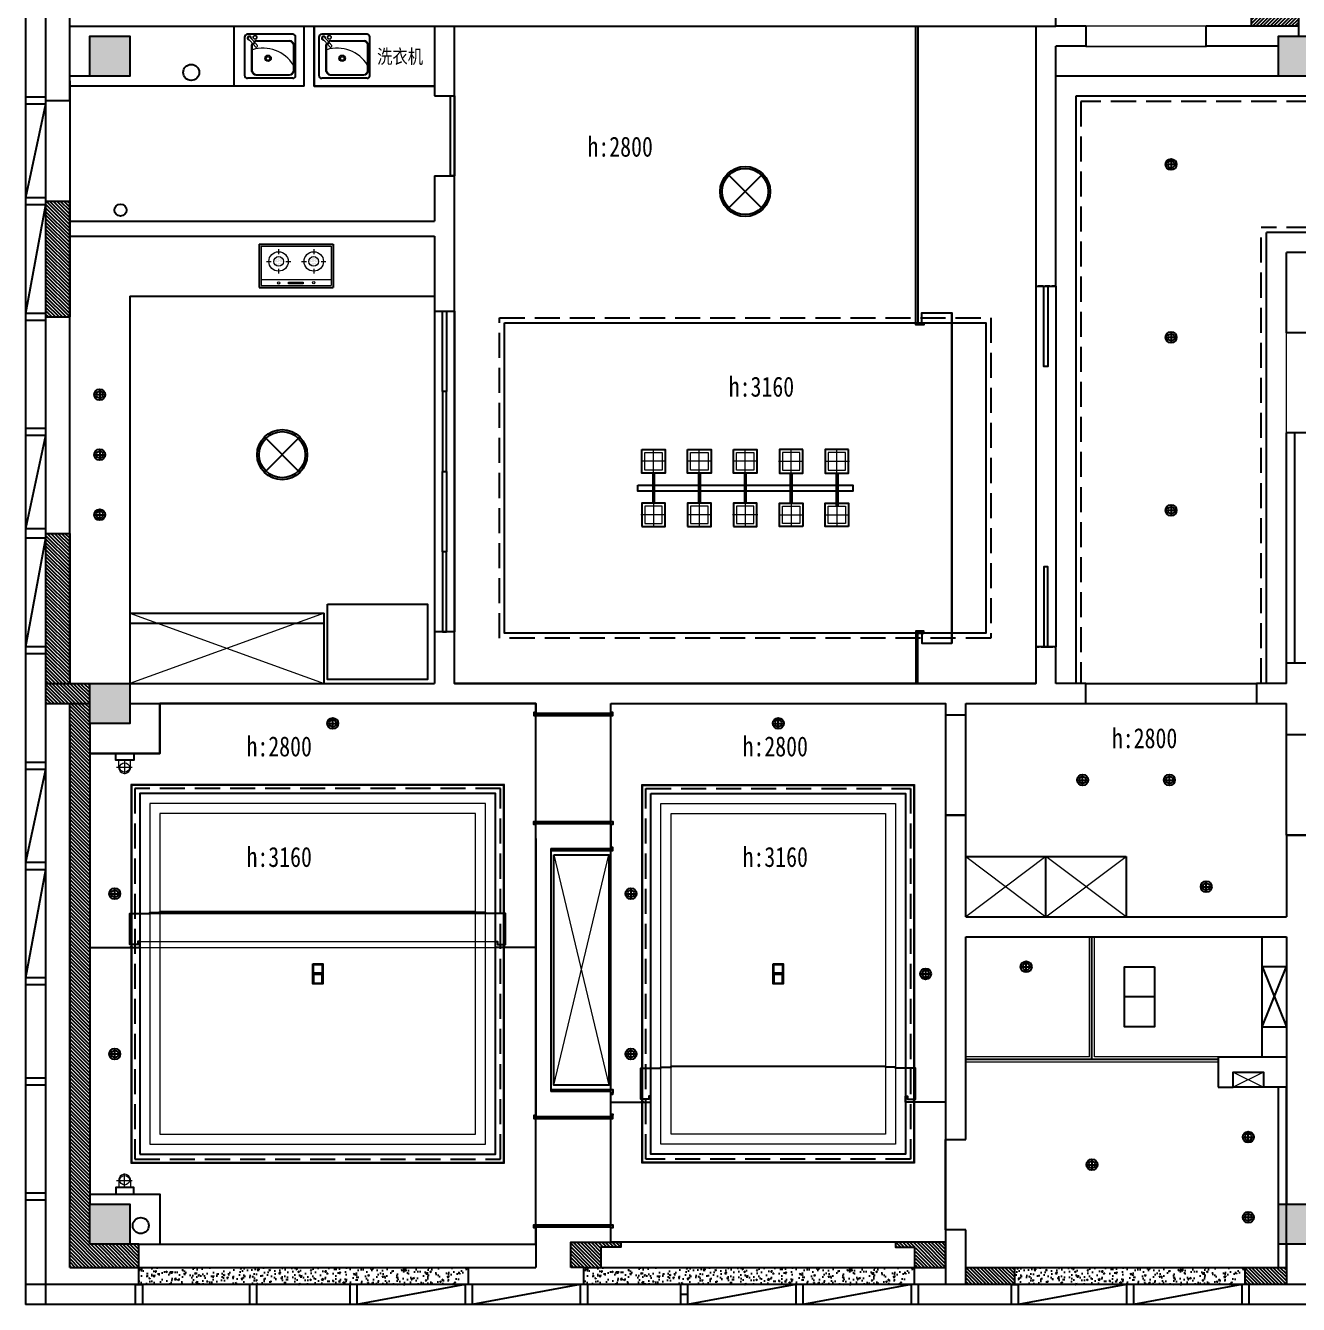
# Model space of a CAD drawing. Header units: millimetres. Extents: x 561810 to 956823, y -438984 to -391712.
# Drawn here: x 665250 to 677950, y -415003 to -402237 of the extents above; entities that cross this region are included whole.
import ezdxf

# ---------------------------------------------------------------- set-up
doc = ezdxf.new("R2010")
doc.units = ezdxf.units.MM
doc.header["$LTSCALE"] = 10
doc.header["$MEASUREMENT"] = 0
doc.linetypes.add('DASH', pattern=[0.35, 0.25, -0.1])
doc.layers.get('0').update_dxf_attribs({"linetype": 'CONTINUOUS'})
for name, color, linetype in [('4-P灯具', 142, 'CONTINUOUS'), ('PUB_HATCH', 144, 'CONTINUOUS'), ('WALL', 7, 'CONTINUOUS'), ('WINDOW', 4, 'CONTINUOUS'), ('填充', 8, 'CONTINUOUS'), ('墙', 7, 'CONTINUOUS')]:
    doc.layers.add(name, color=color, linetype=linetype)
doc.layers.add('家居内线', color=251, linetype='CONTINUOUS', lineweight=13)
doc.layers.add('细线', color=250, linetype='CONTINUOUS', lineweight=5)
doc.styles.add('12', font='', dxfattribs={"width": 0.8})
doc.styles.get('12').set_extended_font_data('SimSun')

msp = doc.modelspace()

# ---------------------------------------------------------------- hatches: boundary and pattern name
h = msp.add_hatch()
h.set_pattern_fill('ANSI31', color=250, scale=200, style=0)
h.set_pattern_definition([(45, (677949.896, -402242.755), (-17.67767, 17.67767), [])])
h.paths.add_polyline_path([(677479.9, -402242.8), (677949.9, -402242.8), (677949.9, -401202.8), (677479.9, -401202.8)])
h = msp.add_hatch()
h.set_pattern_fill('ANSI31', color=250, scale=200, angle=-90, style=0)
h.set_pattern_definition([(315, (665689.896, -405144.755), (17.67767, 17.67767), [])])
h.paths.add_polyline_path([(665689.9, -403989.8), (665449.9, -403989.8), (665449.9, -404024.8), (665449.9, -405144.8), (665689.9, -405144.8)])
h = msp.add_hatch()
h.set_pattern_fill('ANSI31', color=250, scale=200, angle=-90, style=0)
h.set_pattern_definition([(315, (665689.896, -408802.755), (17.67767, 17.67767), [])])
h.paths.add_polyline_path([(665689.9, -407306.3), (665449.9, -407306.3), (665449.9, -407352.8), (665449.9, -408802.8), (665689.9, -408802.8)])
h = msp.add_hatch()
h.set_pattern_fill('ANSI31', color=250, scale=200, angle=-90, style=0)
h.set_pattern_definition([(315, (665889.896, -409002.755), (17.6777, 17.6777), [])])
h.paths.add_polyline_path([(665889.9, -409002.8), (665889.9, -408802.8), (665449.9, -408802.8), (665449.9, -409002.8)])
h = msp.add_hatch()
h.set_pattern_fill('ANSI31', color=250, scale=200, angle=-90, style=0)
h.set_pattern_definition([(315, (666379.896, -414632.755), (17.67767, 17.67767), [])])
h.paths.add_polyline_path([(665889.9, -409202.8), (665889.9, -409002.8), (665689.9, -409002.8), (665689.9, -414632.8), (666379.9, -414632.8), (666379.9, -414402.8), (665889.9, -414402.8), (665889.9, -414002.8)])
h = msp.add_hatch()
h.set_pattern_fill('ANSI31', color=250, scale=200, angle=-90, style=0)
h.set_pattern_definition([(315, (674429.896, -414632.755), (17.67767, 17.67767), [])])
h.paths.add_polyline_path([(670989.9, -414432.8), (671189.9, -414432.8), (671189.9, -414382.8), (670689.9, -414382.8), (670689.9, -414632.8), (670989.9, -414632.8)])
h.paths.add_polyline_path([(674429.9, -414382.8), (673929.9, -414382.8), (673929.9, -414432.8), (674129.9, -414432.8), (674129.9, -414632.8), (674429.9, -414632.8)])
h = msp.add_hatch()
h.set_pattern_fill('AR-CONC', color=250, scale=20, style=0)
h.set_pattern_definition([(50, (669669.9, -414802.76), (143.452, -12.5504), [15, -165]), (355, (669669.9, -414802.76), (-27.75, 150.4384), [12, -132]), (100.4514, (669681.85, -414803.8), (115.702, 137.888), [12.748, -140.2284]), (46.184, (669669.9, -414762.76), (213.448, -33.104), [22.5, -247.5]), (96.6356, (669687.68, -414765.51), (186.933, 194.824), [19.122, -210.343]), (351.184, (669669.9, -414762.76), (186.932, 194.824), [18, -198]), (21, (669689.9, -414772.76), (119.3814, -80.5238), [15, -165]), (326, (669689.9, -414772.76), (48.663, 145.03), [12, -132]), (71.4514, (669699.84, -414779.47), (168.0445, 64.506), [12.748, -140.2284]), (37.5, (669669.896, -414802.755), (2.432, 66.5788), [0, -130.4, 0, -134, 0, -132.5]), (7.5, (669669.896, -414802.755), (52.6139, 78.8823), [0, -76.4, 0, -127.4, 0, -50.5]), (327.5, (669625.296, -414802.755), (106.7645, -4.511), [0, -50, 0, -156, 0, -207]), (317.5, (669605.3, -414802.755), (116.6372, 20.021), [0, -65, 0, -103.6, 0, -147])])
h.paths.add_polyline_path([(666379.9, -414632.8), (666379.9, -414802.8), (666414.9, -414802.8), (669669.9, -414802.8), (669669.9, -414632.8)])
h = msp.add_hatch()
h.set_pattern_fill('AR-CONC', color=250, scale=20, style=0)
h.set_pattern_definition([(50, (674119.9, -414802.76), (143.452, -12.5504), [15, -165]), (355, (674119.9, -414802.76), (-27.75, 150.4384), [12, -132]), (100.4514, (674131.85, -414803.8), (115.702, 137.888), [12.748, -140.2284]), (46.184, (674119.9, -414762.76), (213.448, -33.104), [22.5, -247.5]), (96.6356, (674137.68, -414765.51), (186.933, 194.824), [19.122, -210.343]), (351.184, (674119.9, -414762.76), (186.932, 194.824), [18, -198]), (21, (674139.9, -414772.76), (119.3814, -80.5238), [15, -165]), (326, (674139.9, -414772.76), (48.663, 145.03), [12, -132]), (71.4514, (674149.84, -414779.47), (168.0445, 64.506), [12.748, -140.2284]), (37.5, (674119.896, -414802.755), (2.432, 66.5788), [0, -130.4, 0, -134, 0, -132.5]), (7.5, (674119.896, -414802.755), (52.6139, 78.8823), [0, -76.4, 0, -127.4, 0, -50.5]), (327.5, (674075.296, -414802.755), (106.7645, -4.511), [0, -50, 0, -156, 0, -207]), (317.5, (674055.3, -414802.755), (116.6372, 20.021), [0, -65, 0, -103.6, 0, -147])])
h.paths.add_polyline_path([(674119.9, -414802.8), (674119.9, -414632.8), (670819.9, -414632.8), (670819.9, -414802.8), (670854.9, -414802.8)])
h = msp.add_hatch()
h.set_pattern_fill('ANSI31', color=250, scale=200, angle=-90, style=0)
h.set_pattern_definition([(315, (675119.896, -414802.755), (17.6777, 17.6777), [])])
h.paths.add_polyline_path([(674629.9, -414632.8), (674629.9, -414802.8), (675119.9, -414802.8), (675119.9, -414632.8)])
h = msp.add_hatch()
h.set_pattern_fill('AR-CONC', color=250, scale=20, style=0)
h.set_pattern_definition([(50, (677419.9, -414802.76), (143.452, -12.5504), [15, -165]), (355, (677419.9, -414802.76), (-27.75, 150.438), [12, -132]), (100.4514, (677431.85, -414803.8), (115.702, 137.888), [12.748, -140.228]), (46.184, (677419.9, -414762.76), (213.448, -33.104), [22.5, -247.5]), (96.636, (677437.68, -414765.51), (186.933, 194.824), [19.122, -210.343]), (351.184, (677419.9, -414762.76), (186.932, 194.824), [18, -198]), (21, (677439.9, -414772.76), (119.3814, -80.524), [15, -165]), (326, (677439.9, -414772.76), (48.663, 145.03), [12, -132]), (71.4514, (677449.84, -414779.47), (168.0445, 64.506), [12.748, -140.228]), (37.5, (677419.896, -414802.755), (2.432, 66.5788), [0, -130.4, 0, -134, 0, -132.5]), (7.5, (677419.896, -414802.755), (52.614, 78.8823), [0, -76.4, 0, -127.4, 0, -50.5]), (327.5, (677375.296, -414802.755), (106.7645, -4.511), [0, -50, 0, -156, 0, -207]), (317.5, (677355.3, -414802.755), (116.6372, 20.021), [0, -65, 0, -103.6, 0, -147])])
h.paths.add_polyline_path([(675119.9, -414632.8), (675119.9, -414802.8), (675154.9, -414802.8), (677419.9, -414802.8), (677419.9, -414632.8)])
h = msp.add_hatch()
h.set_pattern_fill('ANSI31', color=250, scale=200, angle=-90, style=0)
h.set_pattern_definition([(315, (677829.896, -414802.755), (17.6777, 17.6777), [])])
h.paths.add_polyline_path([(677419.9, -414632.8), (677419.9, -414802.8), (677454.9, -414802.8), (677829.9, -414802.8), (677829.9, -414632.8)])
at = {"layer": 'PUB_HATCH'}
h = msp.add_hatch(color=256, dxfattribs=at)
h.paths.add_polyline_path([(677749.9, -392842.8), (677749.9, -392442.8), (678149.9, -392442.8), (678149.9, -392842.8)])
h.paths.add_polyline_path([(689739.9, -392842.8), (689739.9, -392442.8), (690139.9, -392442.8), (690139.9, -392842.8)])
h.paths.add_polyline_path([(689739.9, -402742.8), (689739.9, -402342.8), (690139.9, -402342.8), (690139.9, -402742.8)])
h.paths.add_polyline_path([(677749.9, -402742.8), (677749.9, -402342.8), (678149.9, -402342.8), (678149.9, -402742.8)])
h = msp.add_hatch(color=256, dxfattribs=at)
h.paths.add_polyline_path([(677749.9, -414402.8), (677749.9, -414002.8), (678149.9, -414002.8), (678149.9, -414402.8)])
h.paths.add_polyline_path([(665889.9, -414402.8), (665889.9, -414002.8), (666289.9, -414002.8), (666289.9, -414402.8)])
h.paths.add_polyline_path([(665889.9, -409202.8), (665889.9, -408802.8), (666289.9, -408802.8), (666289.9, -409202.8)])
h.paths.add_polyline_path([(665889.9, -402742.8), (665889.9, -402342.8), (666289.9, -402342.8), (666289.9, -402742.8)])
h.paths.add_polyline_path([(701599.9, -402742.8), (701599.9, -402342.8), (701999.9, -402342.8), (701999.9, -402742.8)])
h.paths.add_polyline_path([(701599.9, -409202.8), (701599.9, -408802.8), (701999.9, -408802.8), (701999.9, -409202.8)])
h.paths.add_polyline_path([(701599.9, -414402.8), (701599.9, -414002.8), (701999.9, -414002.8), (701999.9, -414402.8)])
h.paths.add_polyline_path([(689739.9, -414402.8), (689739.9, -414002.8), (690139.9, -414002.8), (690139.9, -414402.8)])

# ---------------------------------------------------------------- linework, layer by layer
at = {"color": 1}
for p, q in [((665449.9, -402949.8), (665249.9, -402949.8)), ((665449.9, -403019.8), (665249.9, -403019.8)), ((665449.9, -403019.8), (665249.9, -403954.8)), ((665449.9, -402949.8), (665449.9, -403019.8)), ((665449.9, -403954.8), (665249.9, -403954.8)), ((665449.9, -404024.8), (665249.9, -404024.8)), ((665449.9, -404024.8), (665249.9, -405109.8)), ((665449.9, -403954.8), (665449.9, -404024.8)), ((665449.9, -405109.8), (665249.9, -405109.8)), ((665449.9, -405179.8), (665249.9, -405179.8)), ((665449.9, -405109.8), (665449.9, -405179.8)), ((665449.9, -406259.8), (665249.9, -406259.8)), ((665449.9, -406329.8), (665249.9, -406329.8)), ((665449.9, -406329.8), (665249.9, -407259.8)), ((665449.9, -407259.8), (665249.9, -407259.8)), ((665449.9, -407352.8), (665249.9, -407352.8)), ((665449.9, -407352.8), (665249.9, -408437.8)), ((665449.9, -407259.8), (665449.9, -407352.8)), ((665449.9, -408437.8), (665249.9, -408437.8)), ((665449.9, -408507.8), (665249.9, -408507.8)), ((666589.9, -409202.8), (666589.9, -409002.8)), ((665449.9, -409592.8), (665249.9, -409592.8)), ((665449.9, -409662.8), (665249.9, -409662.8)), ((665449.9, -409662.8), (665249.9, -410592.8)), ((665449.9, -410592.8), (665249.9, -410592.8)), ((665449.9, -410662.8), (665249.9, -410662.8)), ((665449.9, -410662.8), (665249.9, -411742.8)), ((665449.9, -411742.8), (665249.9, -411742.8)), ((665449.9, -411812.8), (665249.9, -411812.8)), ((665449.9, -412742.8), (665249.9, -412742.8)), ((665449.9, -412812.8), (665249.9, -412812.8)), ((665449.9, -413892.8), (665249.9, -413892.8)), ((665449.9, -413962.8), (665249.9, -413962.8)), ((665449.9, -414802.8), (665249.9, -414802.8)), ((665449.9, -414802.8), (665449.9, -415002.8)), ((666344.9, -414802.8), (666344.9, -415002.8)), ((666344.9, -414802.8), (666414.9, -414802.8)), ((666414.9, -414802.8), (666414.9, -415002.8)), ((667484.9, -414802.8), (667484.9, -415002.8)), ((667554.9, -414802.8), (667554.9, -415002.8)), ((668484.9, -414802.8), (668484.9, -415002.8)), ((668554.9, -414802.8), (668554.9, -415002.8)), ((669634.9, -414802.8), (668554.9, -415002.8)), ((669634.9, -414802.8), (669634.9, -415002.8)), ((669704.9, -414802.8), (669704.9, -415002.8)), ((670784.9, -414802.8), (669704.9, -415002.8)), ((670784.9, -414802.8), (670784.9, -415002.8)), ((670854.9, -414802.8), (670854.9, -415002.8)), ((671784.9, -414802.8), (671784.9, -415002.8)), ((671854.9, -414902.8), (671784.9, -414902.8)), ((671854.9, -414802.8), (671854.9, -415002.8)), ((672934.9, -414802.8), (671854.9, -415002.8)), ((672934.9, -414802.8), (672934.9, -415002.8)), ((673004.9, -414802.8), (673004.9, -415002.8)), ((674084.9, -414802.8), (673004.9, -415002.8)), ((674084.9, -414802.8), (674084.9, -415002.8)), ((674154.9, -414802.8), (674154.9, -415002.8)), ((675084.9, -414802.8), (675084.9, -415002.8)), ((675154.9, -414802.8), (675154.9, -415002.8)), ((676234.9, -414802.8), (675154.9, -415002.8)), ((676234.9, -414802.8), (676234.9, -415002.8)), ((676304.9, -414802.8), (676304.9, -415002.8)), ((677384.9, -414802.8), (676304.9, -415002.8)), ((677384.9, -414802.8), (677384.9, -415002.8)), ((677454.9, -414802.8), (677384.9, -414802.8)), ((677454.9, -414802.8), (677454.9, -415002.8))]:
    msp.add_line(p, q, dxfattribs=at)
at = {"color": 250}
for p, q in [((672253.1, -404069.5), (672606.7, -403715.9)), ((672253.1, -403715.9), (672606.7, -404069.5)), ((667633.1, -406697), (667986.7, -406343.5)), ((667633.1, -406343.5), (667986.7, -406697))]:
    msp.add_line(p, q, dxfattribs=at)
for p, q in [((665449.9, -405144.8), (665689.9, -405144.8)), ((665449.9, -407306.3), (665689.9, -407306.3)), ((677589.9, -412532.8), (677589.9, -411332.8)), ((677149.9, -412532.8), (677149.9, -412832.8)), ((677749.9, -414632.8), (677749.9, -412832.8))]:
    msp.add_line(p, q)
at = {"color": 1}
msp.add_lwpolyline([(675329.9, -408802.8), (669529.9, -408802.8), (669529.9, -402242.8), (675329.9, -402242.8)], close=True, dxfattribs=at)
for points in [[(677149.9, -412532.8), (677829.9, -412532.8), (677829.9, -412832.8), (677599.9, -412832.8)], [(677149.9, -412832.8), (677299.9, -412832.8), (677299.9, -412682.8), (677599.9, -412682.8), (677599.9, -412832.8)]]:
    msp.add_lwpolyline(points)
for points in [[(669704.9, -414802.8), (669634.9, -414802.8)], [(670854.9, -414802.8), (670784.9, -414802.8)], [(674154.9, -414802.8), (674084.9, -414802.8)], [(675084.9, -414802.8), (675154.9, -414802.8)]]:
    msp.add_lwpolyline(points, dxfattribs=at)
at = {"color": 250}
for centre in [(672429.9, -403892.7), (667809.9, -406520.3)]:
    msp.add_circle(centre, 230, dxfattribs=at)
at = {"layer": '4-P灯具', "color": 250, "ltscale": 20}
for p, q in [((676734.9, -403622.8), (676624.9, -403622.8)), ((676679.9, -403567.8), (676679.9, -403677.8)), ((676679.9, -405294.4), (676679.9, -405404.4)), ((676734.9, -405349.4), (676624.9, -405349.4)), ((665934.9, -405920.3), (666044.9, -405920.3)), ((665989.9, -405865.3), (665989.9, -405975.3)), ((665989.9, -406465.3), (665989.9, -406575.3)), ((665934.9, -406520.3), (666044.9, -406520.3)), ((665989.9, -407175.3), (665989.9, -407065.3)), ((676734.9, -407076.1), (676624.9, -407076.1)), ((676679.9, -407021.1), (676679.9, -407131.1)), ((665934.9, -407120.3), (666044.9, -407120.3)), ((668314.9, -409257.8), (668314.9, -409147.8)), ((672759.9, -409257.8), (672759.9, -409147.8)), ((668259.9, -409202.8), (668369.9, -409202.8)), ((672704.9, -409202.8), (672814.9, -409202.8)), ((675741.6, -409767.8), (675851.6, -409767.8)), ((675796.6, -409822.8), (675796.6, -409712.8)), ((676608.2, -409767.8), (676718.2, -409767.8)), ((676663.2, -409822.8), (676663.2, -409712.8)), ((677029.9, -410887.8), (677029.9, -410777.8)), ((666084.9, -410902.8), (666194.9, -410902.8)), ((666139.9, -410957.8), (666139.9, -410847.8)), ((671234.9, -410902.8), (671344.9, -410902.8)), ((671289.9, -410847.8), (671289.9, -410957.8)), ((676974.9, -410832.8), (677084.9, -410832.8)), ((675233.5, -411687.5), (675233.5, -411577.5)), ((674174.9, -411702.8), (674284.9, -411702.8)), ((674229.9, -411647.8), (674229.9, -411757.8)), ((675178.5, -411632.5), (675288.5, -411632.5)), ((666139.9, -412557.8), (666139.9, -412447.8)), ((671289.9, -412557.8), (671289.9, -412447.8)), ((666084.9, -412502.8), (666194.9, -412502.8)), ((671234.9, -412502.8), (671344.9, -412502.8)), ((677394.9, -413332.6), (677504.9, -413332.6)), ((677449.9, -413387.6), (677449.9, -413277.6)), ((675834.9, -413607.8), (675944.9, -413607.8)), ((675889.9, -413552.8), (675889.9, -413662.8)), ((677394.9, -414132.9), (677504.9, -414132.9)), ((677449.9, -414077.9), (677449.9, -414187.9))]:
    msp.add_line(p, q, dxfattribs=at)
at = {"layer": '4-P灯具', "color": 142}
for points in [[(666330.6, -409502.8), (666330.6, -409570.7), (666149.2, -409570.7), (666149.2, -409502.8)], [(666330.6, -413902.8), (666330.6, -413834.8), (666149.2, -413834.8), (666149.2, -413902.8)]]:
    msp.add_lwpolyline(points, close=True, dxfattribs=at)
for points in [[(668114.9, -411602.8), (668214.9, -411602.8), (668214.9, -411802.8), (668114.9, -411802.8), (668114.9, -411602.8)], [(672709.9, -411602.8), (672809.9, -411602.8), (672809.9, -411802.8), (672709.9, -411802.8), (672709.9, -411602.8)]]:
    msp.add_lwpolyline(points, dxfattribs=at)
for centre in [(676679.9, -403622.8), (676679.9, -405349.4), (665989.9, -405920.3), (665989.9, -406520.3), (665989.9, -407120.3), (676679.9, -407076.1), (668314.9, -409202.8), (672759.9, -409202.8), (675796.6, -409767.8), (676663.2, -409767.8), (677029.9, -410832.8), (666139.9, -410902.8), (671289.9, -410902.8), (675233.5, -411632.5), (674229.9, -411702.8), (666139.9, -412502.8), (671289.9, -412502.8), (677449.9, -413332.6), (675889.9, -413607.8), (677449.9, -414132.9)]:
    msp.add_circle(centre, 55, dxfattribs=at)
at = {"layer": '4-P灯具', "color": 250, "ltscale": 20}
for centre in [(676679.9, -403622.8), (676679.9, -405349.4), (665989.9, -405920.3), (665989.9, -406520.3), (665989.9, -407120.3), (676679.9, -407076.1), (668314.9, -409202.8), (672759.9, -409202.8), (675796.6, -409767.8), (676663.2, -409767.8), (677029.9, -410832.8), (666139.9, -410902.8), (671289.9, -410902.8), (674229.9, -411702.8), (675233.5, -411632.5), (666139.9, -412502.8), (671289.9, -412502.8), (677449.9, -413332.6), (675889.9, -413607.8), (677449.9, -414132.9)]:
    msp.add_circle(centre, 35, dxfattribs=at)
at = {"layer": 'WALL'}
for p, q in [((665689.9, -402242.8), (665689.9, -393042.8)), ((677949.9, -396992.8), (677949.9, -402342.8)), ((675529.9, -402242.8), (675529.9, -397482.8)), ((665689.9, -402242.8), (675529.9, -402242.8)), ((669329.9, -402242.8), (669329.9, -402937.8)), ((669529.9, -402937.8), (669529.9, -402242.8)), ((675329.9, -402242.8), (675329.9, -404838.3)), ((675829.9, -402242.8), (675529.9, -402242.8)), ((675829.9, -402242.8), (675829.9, -402442.8)), ((677029.9, -402442.8), (677029.9, -402242.8)), ((677949.9, -402242.8), (677029.9, -402242.8)), ((675829.9, -402442.8), (675529.9, -402442.8)), ((675529.9, -404838.3), (675529.9, -402442.8)), ((677749.9, -402442.8), (677029.9, -402442.8)), ((677749.9, -402742.8), (677749.9, -402542.8)), ((678940.4, -402742.8), (677749.9, -402742.8)), ((669329.9, -402937.8), (669529.9, -402937.8)), ((669329.9, -403737.8), (669329.9, -404187.8)), ((669329.9, -403737.8), (669529.9, -403737.8)), ((669529.9, -405088.3), (669529.9, -403737.8)), ((665689.9, -405144.8), (665689.9, -403989.8)), ((669329.9, -404337.8), (669329.9, -405088.3)), ((677829.9, -405302.8), (677829.9, -404502.8)), ((678605.3, -404502.8), (677829.9, -404502.8)), ((675329.9, -404838.3), (675529.9, -404838.3)), ((669329.9, -405088.3), (669529.9, -405088.3)), ((678029.9, -405302.8), (677829.9, -405302.8)), ((677829.9, -408802.8), (677829.9, -406302.8)), ((678029.9, -406302.8), (677829.9, -406302.8)), ((665689.9, -408737.8), (665689.9, -407306.3)), ((665689.9, -407306.3), (665689.9, -408802.8)), ((665689.9, -407306.3), (665689.9, -408802.8)), ((669529.9, -408288.3), (669329.9, -408288.3)), ((669329.9, -408288.3), (669329.9, -408802.8)), ((669529.9, -408802.8), (669529.9, -408288.3)), ((675529.9, -408438.3), (675329.9, -408438.3)), ((675329.9, -408438.3), (675329.9, -408802.8)), ((675529.9, -408802.8), (675529.9, -408438.3)), ((678029.9, -408602.8), (677829.9, -408602.8)), ((665449.9, -408802.8), (669329.9, -408802.8)), ((669529.9, -408802.8), (675329.9, -408802.8)), ((675830.2, -408802.8), (675529.9, -408802.8)), ((675830.2, -409002.8), (675830.2, -408802.8)), ((677829.9, -408802.8), (677530.2, -408802.8)), ((677530.2, -408802.8), (677530.2, -409002.8)), ((665449.9, -409002.8), (665889.9, -409002.8)), ((665689.9, -414632.8), (665689.9, -409002.8)), ((666289.9, -409002.8), (670339.9, -409002.8)), ((670339.9, -409002.8), (670339.9, -409102.8)), ((671089.9, -409102.8), (671089.9, -409002.8)), ((671089.9, -409002.8), (674429.9, -409002.8)), ((674429.9, -409002.8), (674429.9, -409117.8)), ((674629.9, -409002.8), (675830.2, -409002.8)), ((674629.9, -409117.8), (674629.9, -409002.8)), ((677530.2, -409002.8), (677829.9, -409002.8)), ((677829.9, -409317.8), (677829.9, -409002.8)), ((670339.9, -409102.8), (671089.9, -409102.8)), ((671089.9, -409102.8), (670339.9, -409102.8)), ((674429.9, -409117.8), (674629.9, -409117.8)), ((665689.9, -414002.8), (665689.9, -409202.8)), ((665689.9, -414002.8), (665689.9, -409202.8)), ((665689.9, -409202.8), (665689.9, -414002.8)), ((665889.9, -409202.8), (665889.9, -414002.8)), ((678029.9, -409317.8), (677829.9, -409317.8)), ((674629.9, -410117.8), (674429.9, -410117.8)), ((674429.9, -410117.8), (674629.9, -410117.8)), ((674429.9, -410117.8), (674429.9, -413357.8)), ((674629.9, -411132.8), (674629.9, -410117.8)), ((670339.9, -410352.8), (670339.9, -412977.8)), ((677829.9, -410317.8), (677829.9, -411132.8)), ((677829.9, -410317.8), (678029.9, -410317.8)), ((678029.9, -410317.8), (677829.9, -410317.8)), ((670489.9, -410452.8), (670489.9, -412877.8)), ((670489.9, -410452.8), (671089.9, -410452.8)), ((677829.9, -410532.8), (677829.9, -411132.8)), ((674629.9, -411132.8), (677829.9, -411132.8)), ((674629.9, -413357.8), (674629.9, -411332.8)), ((674629.9, -411332.8), (677829.9, -411332.8)), ((677829.9, -411332.8), (677829.9, -414002.8)), ((671089.9, -412977.8), (671089.9, -412977.8)), ((671089.9, -412977.8), (671089.9, -412977.8)), ((674429.9, -413357.8), (674629.9, -413357.8)), ((670689.9, -414227.8), (670339.9, -414227.8)), ((670339.9, -414227.8), (670339.9, -414632.8)), ((670339.9, -414227.8), (671089.9, -414227.8)), ((671089.9, -414382.8), (671089.9, -414227.8)), ((674629.9, -414257.8), (674429.9, -414257.8)), ((674429.9, -414257.8), (674429.9, -414802.8)), ((674629.9, -414802.8), (674629.9, -414257.8)), ((670689.9, -414632.8), (670689.9, -414382.8)), ((666379.9, -414402.8), (665889.9, -414402.8)), ((677829.9, -414402.8), (677829.9, -414802.8)), ((665689.9, -414632.8), (666379.9, -414632.8)), ((669669.9, -414632.8), (670339.9, -414632.8)), ((670819.9, -414632.8), (670689.9, -414632.8)), ((674119.9, -414632.8), (674429.9, -414632.8)), ((674629.9, -414632.8), (677829.9, -414632.8)), ((677419.9, -414802.8), (677419.9, -414632.8))]:
    msp.add_line(p, q, dxfattribs=at)
at = {"layer": 'WALL', "color": 0, "linetype": 'Continuous'}
for p, q in [((665689.9, -402984.8), (665689.9, -402242.8)), ((665689.9, -402984.8), (665689.9, -402742.8)), ((665889.9, -402742.8), (665689.9, -402742.8)), ((665689.9, -402787.8), (665689.9, -402984.8)), ((665449.9, -402984.8), (665689.9, -402984.8)), ((665449.9, -403989.8), (665689.9, -403989.8)), ((665689.9, -403989.8), (665689.9, -405144.8)), ((665689.9, -405144.8), (665689.9, -403989.8)), ((665689.9, -404187.8), (669329.9, -404187.8)), ((665689.9, -404337.8), (669329.9, -404337.8))]:
    msp.add_line(p, q, dxfattribs=at)
at = {"layer": 'WALL'}
for points in [[(665889.9, -402742.8), (665889.9, -402342.8), (666289.9, -402342.8), (666289.9, -402742.8), (665889.9, -402742.8)], [(677749.9, -402742.8), (677749.9, -402342.8), (678149.9, -402342.8), (678149.9, -402742.8), (677749.9, -402742.8)], [(665889.9, -409202.8), (665889.9, -408802.8), (666289.9, -408802.8), (666289.9, -409202.8), (665889.9, -409202.8)], [(670339.9, -410352.8), (670339.9, -410202.8), (671089.9, -410202.8), (671089.9, -410452.8)], [(670339.9, -412977.8), (670339.9, -413127.8), (671089.9, -413127.8), (671089.9, -412877.8), (670489.9, -412877.8)], [(665889.9, -414402.8), (665889.9, -414002.8), (666289.9, -414002.8), (666289.9, -414402.8), (665889.9, -414402.8)], [(677749.9, -414402.8), (677749.9, -414002.8), (678149.9, -414002.8), (678149.9, -414402.8), (677749.9, -414402.8)], [(669669.9, -414802.8), (669669.9, -414632.8)], [(674119.9, -414802.8), (674119.9, -414632.8)], [(675119.9, -414802.8), (675119.9, -414632.8)]]:
    msp.add_lwpolyline(points, dxfattribs=at)
at = {"layer": 'WINDOW'}
for p, q in [((665249.9, -392842.8), (665249.9, -415002.8)), ((665449.9, -392842.8), (665449.9, -414802.8)), ((665689.9, -402984.8), (665689.9, -403989.8)), ((665689.9, -407306.3), (665689.9, -405144.8)), ((677909.9, -406302.8), (677909.9, -408602.8)), ((675889.9, -412557.8), (675889.9, -411332.8)), ((677149.9, -412557.8), (674629.9, -412557.8)), ((702449.9, -414802.8), (665449.9, -414802.8)), ((702569.9, -415002.8), (665249.9, -415002.8))]:
    msp.add_line(p, q, dxfattribs=at)
at = {"layer": 'WINDOW', "linetype": 'DASH'}
for p, q in [((675529.9, -404838.3), (675329.9, -404838.3)), ((675329.9, -408438.3), (675529.9, -408438.3))]:
    msp.add_line(p, q, dxfattribs=at)
at = {"layer": 'WINDOW'}
for points in [[(669529.9, -402937.8), (669529.9, -403737.8), (669489.9, -403737.8), (669489.9, -402937.8), (669529.9, -402937.8)], [(675409.9, -404838.3), (675449.9, -404838.3), (675449.9, -405638.3), (675409.9, -405638.3), (675409.9, -404838.3)], [(669409.9, -405088.3), (669449.9, -405088.3), (669449.9, -405888.3), (669409.9, -405888.3), (669409.9, -405088.3)], [(669409.9, -406688.3), (669449.9, -406688.3), (669449.9, -405888.3), (669409.9, -405888.3), (669409.9, -406688.3)], [(669409.9, -406688.3), (669449.9, -406688.3), (669449.9, -407488.3), (669409.9, -407488.3), (669409.9, -406688.3)], [(669409.9, -408288.3), (669449.9, -408288.3), (669449.9, -407488.3), (669409.9, -407488.3), (669409.9, -408288.3)], [(675409.9, -408438.3), (675449.9, -408438.3), (675449.9, -407638.3), (675409.9, -407638.3), (675409.9, -408438.3)]]:
    msp.add_lwpolyline(points, dxfattribs=at)
for centre, radius in [((666902.8, -402703.8, -2150003), 80), ((666196.8, -404077.7), 60), ((666398.4, -414216, -2150003), 80)]:
    msp.add_circle(centre, radius, dxfattribs=at)
at = {"layer": '填充', "color": 142, "ltscale": 0.01}
for p, q in [((677479.9, -401202.8), (677479.9, -402242.8)), ((667329.9, -402842.8), (667329.9, -402242.8)), ((668029.9, -402842.8), (668029.9, -402242.8)), ((668129.9, -402242.8), (668129.9, -402842.8)), ((667434.6, -402353.1), (667434.6, -402733.1)), ((667917.4, -402323.1), (667464.6, -402323.1)), ((667943.8, -402736.7), (667943.8, -402349.5)), ((668175.3, -402353.1), (668175.3, -402733.1)), ((668658.1, -402323.1), (668205.3, -402323.1)), ((668684.5, -402736.7), (668684.5, -402349.5)), ((675829.9, -402442.8), (677029.9, -402443.8)), ((667917.4, -402763.1), (667464.6, -402763.1)), ((668658.1, -402763.1), (668205.3, -402763.1)), ((677749.9, -402742.8), (675529.9, -402742.8)), ((668029.9, -402842.8), (665689.9, -402842.8)), ((668129.9, -402842.8), (669329.9, -402842.8)), ((693129.9, -402942.8), (675729.9, -402942.8)), ((675729.9, -402942.8), (675729.9, -408802.8)), ((677629.9, -408802.8), (677629.9, -404302.8)), ((693129.9, -404302.8), (677629.9, -404302.8)), ((667579.6, -404419), (668319.6, -404419)), ((667579.6, -404419), (667579.6, -404850.3)), ((668319.6, -404419), (668319.6, -404850.3)), ((666289.9, -404937.8), (669329.9, -404937.8)), ((666289.9, -404937.8), (666289.9, -408037.8)), ((666289.9, -404937.8), (666289.9, -408802.8)), ((667579.6, -404850.3), (668319.6, -404850.3)), ((671507, -406703.3), (671507, -407003.3)), ((671522, -406703.3), (671522, -407003.3)), ((671964.7, -406703.3), (671964.7, -407003.3)), ((671979.7, -406703.3), (671979.7, -407003.3)), ((672422.4, -406703.3), (672422.4, -407003.3)), ((672437.4, -406703.3), (672437.4, -407003.3)), ((672880.1, -406703.3), (672880.1, -407003.3)), ((672895.1, -406703.3), (672895.1, -407003.3)), ((673337.8, -406703.3), (673337.8, -407033.3)), ((673352.8, -406703.3), (673352.8, -407033.3)), ((666289.9, -408102.8), (668229.9, -408102.8)), ((668229.9, -408802.8), (668229.9, -408102.8)), ((666289.9, -408202.8), (668229.9, -408202.8)), ((675830.2, -408802.8), (677530.2, -408802.8)), ((675830.2, -409002.8), (677530.2, -409002.8)), ((674629.9, -410117.8), (674629.9, -409117.8)), ((677829.9, -410317.8), (677829.9, -409317.8)), ((674629.9, -410532.8), (676229.9, -410532.8)), ((675429.9, -411132.8), (675429.9, -410532.8)), ((676229.9, -410532.8), (676229.9, -411132.8)), ((666589.9, -411079.7), (669739.9, -411079.7)), ((677589.9, -411630.3), (677829.9, -411630.3)), ((677589.9, -412230.3), (677829.9, -412230.3)), ((671689.9, -412625.2), (673829.9, -412625.2)), ((677829.9, -414632.8), (677829.9, -412832.8)), ((666379.9, -414632.8), (669669.9, -414632.8)), ((670819.9, -414632.8), (674119.9, -414632.8))]:
    msp.add_line(p, q, dxfattribs=at)
at = {"layer": '填充', "color": 2, "linetype": 'DASH', "ltscale": 100}
for p, q in [((693129.9, -402992.8), (675779.9, -402992.8)), ((675779.9, -402992.8), (675779.9, -408802.8)), ((677579.9, -408802.8), (677579.9, -404252.8)), ((693129.9, -404252.8), (677579.9, -404252.8))]:
    msp.add_line(p, q, dxfattribs=at)
at = {"layer": '填充', "color": 142, "ltscale": 0.01}
for points in [[(668129.9, -402242.8), (669329.9, -402242.8), (669329.9, -402842.8), (668129.9, -402842.8), (668129.9, -402242.8)], [(674153.1, -402242.8), (674153.1, -405202.8), (674213.1, -405202.8), (674213.1, -405222.8), (674133.1, -405222.8), (674133.1, -402242.8)], [(674153.1, -402242.8), (674153.1, -405202.8), (674193.1, -405202.8), (674193.1, -405102.8), (674493.1, -405102.8), (674493.1, -408402.8)], [(674153.1, -408802.8), (674153.1, -408302.8), (674193.1, -408302.8), (674193.1, -408402.8), (674493.1, -408402.8), (674493.1, -405102.8)], [(668260.9, -408013.7), (669260.9, -408013.7), (669260.9, -408763.7), (668260.9, -408763.7), (668260.9, -408013.7)], [(674153.1, -408802.8), (674153.1, -408302.8), (674213.1, -408302.8), (674213.1, -408282.8), (674133.1, -408282.8), (674133.1, -408802.8)], [(665889.9, -409502.8), (666589.9, -409502.8), (666589.9, -409002.8)], [(666589.9, -414402.8), (670339.9, -414402.8), (670339.9, -409002.8), (666589.9, -409002.8), (666589.9, -409502.8), (665889.9, -409502.8), (665889.9, -413902.8), (666589.9, -413902.8), (666589.9, -414402.8)], [(670339.9, -409092.8), (670319.6, -409092.8), (670319.6, -409122.8), (671109.9, -409122.8), (671109.9, -409092.3), (671089.9, -409092.3)], [(670339.9, -410212.8), (670319.6, -410212.8), (670319.6, -410182.8), (671109.9, -410182.8), (671109.9, -410213.2), (671089.9, -410213.2)], [(670489.9, -410472.8), (671109.9, -410472.8), (671109.9, -410442.3), (671089.9, -410442.3)], [(665889.9, -411439.7), (666299.9, -411439.7), (666299.9, -411429.7), (666309.9, -411429.7), (666309.9, -411439.7), (666389.9, -411439.7), (666389.9, -411379.7), (666369.9, -411379.7), (666369.9, -411409.7), (666289.9, -411409.7), (666289.9, -411099.7), (666489.9, -411099.7), (666489.9, -411089.7), (666589.9, -411089.7), (666589.9, -411079.7)], [(670339.9, -411439.7), (670029.9, -411439.7), (670029.9, -411429.7), (670019.9, -411429.7), (670019.9, -411439.7), (669939.9, -411439.7), (669939.9, -411379.7), (669959.9, -411379.7), (669959.9, -411409.7), (670039.9, -411409.7), (670039.9, -411099.7), (669839.9, -411099.7), (669839.9, -411089.7), (669739.9, -411089.7), (669739.9, -411079.7)], [(671089.9, -412985.2), (671399.9, -412985.2), (671399.9, -412975.2), (671409.9, -412975.2), (671409.9, -412985.2), (671489.9, -412985.2), (671489.9, -412925.2), (671469.9, -412925.2), (671469.9, -412955.2), (671389.9, -412955.2), (671389.9, -412645.2), (671589.9, -412645.2), (671589.9, -412635.2), (671689.9, -412635.2), (671689.9, -412625.2)], [(674429.9, -412985.2), (674119.9, -412985.2), (674119.9, -412975.2), (674109.9, -412975.2), (674109.9, -412985.2), (674029.9, -412985.2), (674029.9, -412925.2), (674049.9, -412925.2), (674049.9, -412955.2), (674129.9, -412955.2), (674129.9, -412645.2), (673929.9, -412645.2), (673929.9, -412635.2), (673829.9, -412635.2), (673829.9, -412625.2)], [(670489.9, -412857.8), (671109.9, -412857.8), (671109.9, -412892.2), (671089.9, -412892.2)], [(677599.9, -412832.8), (677299.9, -412832.8)], [(670339.9, -413117.8), (670319.6, -413117.8), (670319.6, -413147.8), (671109.9, -413147.8), (671109.9, -413113.3), (671089.9, -413113.3)], [(665889.9, -413902.8), (666589.9, -413902.8), (666589.9, -414402.8)], [(670339.9, -414237.8), (670319.6, -414237.8), (670319.6, -414207.8), (671109.9, -414207.8), (671109.9, -414238.2), (671089.9, -414238.2)], [(670689.9, -414632.8), (670689.9, -414382.8), (671189.9, -414382.8), (671189.9, -414432.8), (670989.9, -414432.8), (670989.9, -414632.8)], [(674429.9, -414632.8), (674429.9, -414382.8), (673929.9, -414382.8), (673929.9, -414432.8), (674119.9, -414432.8), (674119.9, -414632.8)], [(666379.9, -414802.8), (666379.9, -414402.8), (666589.9, -414402.8)], [(670819.9, -414802.8), (670819.9, -414632.8)]]:
    msp.add_lwpolyline(points, dxfattribs=at)
for points in [[(669529.9, -402242.8), (675329.9, -402242.8), (675329.9, -408802.8), (669529.9, -408802.8)], [(670029.9, -405202.8), (674829.9, -405202.8), (674829.9, -408302.8), (670029.9, -408302.8)], [(671397.7, -406469.8), (671631.2, -406469.8), (671631.2, -406703.3), (671397.7, -406703.3)], [(671855.4, -406469.8), (672088.9, -406469.8), (672088.9, -406703.3), (671855.4, -406703.3)], [(672313.1, -406469.8), (672546.6, -406469.8), (672546.6, -406703.3), (672313.1, -406703.3)], [(673004.4, -406469.8), (672770.9, -406469.8), (672770.9, -406703.3), (673004.4, -406703.3)], [(673462.1, -406469.8), (673228.6, -406469.8), (673228.6, -406703.3), (673462.1, -406703.3)], [(671357.2, -406823.3), (673502.6, -406823.3), (673502.6, -406883.3), (671357.2, -406883.3)], [(671397.7, -407236.8), (671631.2, -407236.8), (671631.2, -407003.3), (671397.7, -407003.3)], [(671855.4, -407236.8), (672088.9, -407236.8), (672088.9, -407003.3), (671855.4, -407003.3)], [(672313.1, -407236.8), (672546.6, -407236.8), (672546.6, -407003.3), (672313.1, -407003.3)], [(673004.4, -407236.8), (672770.9, -407236.8), (672770.9, -407003.3), (673004.4, -407003.3)], [(673462.1, -407236.8), (673228.6, -407236.8), (673228.6, -407003.3), (673462.1, -407003.3)], [(671089.9, -409002.8), (674429.9, -409002.8), (674429.9, -414382.8), (671089.9, -414382.8)], [(666389.9, -413502.8), (669939.9, -413502.8), (669939.9, -409902.8), (666389.9, -409902.8)], [(671489.9, -409902.8), (674029.9, -409902.8), (674029.9, -413502.8), (671489.9, -413502.8)], [(670520.8, -410515.2), (671070.7, -410515.2), (671070.7, -412815.3), (670520.8, -412815.3)], [(676514.9, -411632.8), (676514.9, -412232.8), (676214.9, -412232.8), (676214.9, -411632.8)], [(671089.9, -412902.2), (671109.9, -412902.2), (671109.9, -412892.2), (671089.9, -412892.2)], [(671089.9, -413103.3), (671109.9, -413103.3), (671109.9, -413113.3), (671089.9, -413113.3)]]:
    msp.add_lwpolyline(points, close=True, dxfattribs=at)
at = {"layer": '填充', "color": 2, "linetype": 'DASH', "ltscale": 100}
for points in [[(669979.9, -405152.8), (674879.9, -405152.8), (674879.9, -408352.8), (669979.9, -408352.8)], [(666339.9, -413552.8), (669989.9, -413552.8), (669989.9, -409852.8), (666339.9, -409852.8)], [(671439.9, -409852.8), (674079.9, -409852.8), (674079.9, -413552.8), (671439.9, -413552.8)]]:
    msp.add_lwpolyline(points, close=True, dxfattribs=at)
at = {"layer": '填充', "color": 142, "ltscale": 0.01}
for centre in [(672429.9, -403892.7), (667809.9, -406520.3)]:
    msp.add_circle(centre, 250, dxfattribs=at)
for centre, radius, start, end in [((667464.6, -402353.1), 30, 90, 180), ((667917.4, -402349.5), 26.4, 0, 90), ((668205.3, -402353.1), 30, 90, 180), ((668658.1, -402349.5), 26.4, 0, 90), ((667464.6, -402733.1), 30, 180, 270), ((667917.4, -402736.7), 26.4, 270, 0), ((668205.3, -402733.1), 30, 180, 270), ((668658.1, -402736.7), 26.4, 270, 0)]:
    msp.add_arc(centre, radius, start, end, dxfattribs=at)
at = {"layer": '墙', "color": 250}
for p, q in [((675329.9, -404838.3), (675329.9, -408438.3)), ((675529.9, -404838.3), (675529.9, -408438.3)), ((669329.9, -405088.3), (669329.9, -408288.3)), ((669529.9, -405088.3), (669529.9, -408288.3)), ((674429.9, -409117.8), (674429.9, -410117.8)), ((677589.9, -411630.3), (677829.9, -412230.3)), ((677589.9, -412230.3), (677829.9, -411630.3)), ((676514.9, -411932.8), (676214.9, -411932.8)), ((674429.9, -414257.8), (674429.9, -413357.8))]:
    msp.add_line(p, q, dxfattribs=at)
at = {"layer": '家居内线'}
for p, q in [((666155.7, -409639.5), (666313.1, -409639.5)), ((666178.9, -409642.8), (666178.9, -409570.7)), ((666236.6, -409580.5), (666236.6, -409710.5)), ((666296.5, -409642.8), (666296.5, -409570.7)), ((666236.6, -413825), (666236.6, -413695)), ((666155.7, -413766), (666313.1, -413766)), ((666178.9, -413762.7), (666178.9, -413834.8)), ((666296.5, -413762.7), (666296.5, -413834.8))]:
    msp.add_line(p, q, dxfattribs=at)
at = {"layer": '家居内线', "color": 251}
for p, q in [((670520.8, -412815.3), (671070.7, -410515.2)), ((670520.8, -410515.2), (671070.7, -412815.3)), ((677599.9, -412682.8), (677299.9, -412832.8)), ((677299.9, -412682.8), (677599.9, -412832.8))]:
    msp.add_line(p, q, dxfattribs=at)
at = {"layer": '家居内线'}
for centre in [(666237.7, -409642.8), (666237.7, -413762.7)]:
    msp.add_circle(centre, 48.1, dxfattribs=at)
for centre, start, end in [((666237.7, -409642.8), 176.80472, 3.19528), ((666237.7, -413762.7), 356.80472, 183.19528)]:
    msp.add_arc(centre, 58.8, start, end, dxfattribs=at)
at = {"layer": '细线', "color": 250, "lineweight": 5}
for p, q in [((677029.9, -402242.8), (675829.9, -402242.8)), ((677829.9, -406302.8), (677829.9, -405302.8)), ((671514.5, -406711.8), (671514.5, -406461.2)), ((671972.2, -406711.8), (671972.2, -406461.2)), ((672429.9, -406711.8), (672429.9, -406461.2)), ((672887.6, -406711.8), (672887.6, -406461.2)), ((673345.3, -406711.8), (673345.3, -406461.2)), ((671639.8, -406586.5), (671389.2, -406586.5)), ((672097.5, -406586.5), (671846.9, -406586.5)), ((672555.2, -406586.5), (672304.6, -406586.5)), ((672762.3, -406586.5), (673012.9, -406586.5)), ((673220, -406586.5), (673470.6, -406586.5)), ((671514.5, -406994.7), (671514.5, -407245.3)), ((671972.2, -406994.7), (671972.2, -407245.3)), ((672429.9, -406994.7), (672429.9, -407245.3)), ((672887.6, -406994.7), (672887.6, -407245.3)), ((673345.3, -406994.7), (673345.3, -407245.3)), ((671639.8, -407120), (671389.2, -407120)), ((672097.5, -407120), (671846.9, -407120)), ((672555.2, -407120), (672304.6, -407120)), ((672762.3, -407120), (673012.9, -407120)), ((673220, -407120), (673470.6, -407120)), ((666489.9, -411099.7), (669839.9, -411099.7)), ((666589.9, -411089.7), (669739.9, -411089.7)), ((666389.9, -411379.7), (669939.9, -411379.7)), ((666389.9, -411439.7), (669939.9, -411439.7)), ((668214.9, -411702.8), (668114.9, -411702.8)), ((672809.9, -411702.8), (672709.9, -411702.8))]:
    msp.add_line(p, q, dxfattribs=at)
at = {"layer": '细线', "lineweight": 5}
for p, q in [((667464.3, -402357.7), (667480.1, -402342.4)), ((667547.1, -402450.9), (667464.3, -402357.7)), ((667467.2, -402361), (667483.1, -402345.7)), ((667563.2, -402435.9), (667480.1, -402342.4)), ((667554.1, -402384.7), (667887.3, -402384.7)), ((668205, -402357.7), (668220.8, -402342.4)), ((668287.8, -402450.9), (668205, -402357.7)), ((668207.9, -402361), (668223.8, -402345.7)), ((668303.9, -402435.9), (668220.8, -402342.4)), ((668294.8, -402384.7), (668627.9, -402384.7)), ((667505, -402694.3), (667505, -402429.9)), ((667513.8, -402694.3), (667513.8, -402429.9)), ((667516.9, -402417), (667532.8, -402401.7)), ((667519.9, -402420.3), (667535.7, -402405)), ((667522.8, -402423.6), (667538.6, -402408.3)), ((667554.1, -402393.5), (667887.3, -402393.5)), ((667921.8, -402693.4), (667921.8, -402423.2)), ((667930.6, -402693.4), (667930.6, -402423.2)), ((668245.7, -402694.3), (668245.7, -402429.9)), ((668254.5, -402694.3), (668254.5, -402429.9)), ((668257.6, -402417), (668273.5, -402401.7)), ((668260.6, -402420.3), (668276.4, -402405)), ((668263.5, -402423.6), (668279.3, -402408.3)), ((668294.8, -402393.5), (668627.9, -402393.5)), ((668662.5, -402693.4), (668662.5, -402423.2)), ((668671.3, -402693.4), (668671.3, -402423.2)), ((667546, -402723.5), (667884.7, -402723.5)), ((667546, -402732.3), (667884.7, -402732.3)), ((668286.7, -402723.5), (668625.4, -402723.5)), ((668286.7, -402732.3), (668625.4, -402732.3)), ((667599.1, -404438.4), (668300.1, -404438.4)), ((667599.1, -404438.4), (667599.1, -404830.8)), ((667745.9, -404559.3), (667745.9, -404559.3)), ((667758.1, -404559.3), (667758.1, -404559.3)), ((667764.2, -404547.1), (667764.2, -404547.1)), ((667770.2, -404559.3), (667770.2, -404559.3)), ((667774.1, -404469.6), (667774.1, -404518.2)), ((667776.3, -404547.1), (667776.3, -404547.1)), ((667782.4, -404559.3), (667782.4, -404559.3)), ((667788.5, -404547.1), (667788.5, -404547.1)), ((667794.5, -404559.3), (667794.5, -404559.3)), ((667806.7, -404559.3), (667806.7, -404559.3)), ((668096.9, -404559.3), (668096.9, -404559.3)), ((668109, -404559.3), (668109, -404559.3)), ((668115.1, -404547.1), (668115.1, -404547.1)), ((668121.2, -404559.3), (668121.2, -404559.3)), ((668125.1, -404469.6), (668125.1, -404518.2)), ((668127.3, -404547.1), (668127.3, -404547.1)), ((668133.3, -404559.3), (668133.3, -404559.3)), ((668139.4, -404547.1), (668139.4, -404547.1)), ((668145.5, -404559.3), (668145.5, -404559.3)), ((668157.7, -404559.3), (668157.7, -404559.3)), ((668300.1, -404438.4), (668300.1, -404830.8)), ((667652.6, -404591.2), (667701.2, -404591.2)), ((667727.7, -404595.7), (667727.7, -404595.7)), ((667733.8, -404583.6), (667733.8, -404583.6)), ((667733.8, -404607.9), (667733.8, -404607.9)), ((667739.8, -404571.4), (667739.8, -404571.4)), ((667739.8, -404595.7), (667739.8, -404595.7)), ((667739.8, -404620), (667739.8, -404620)), ((667745.9, -404583.6), (667745.9, -404583.6)), ((667745.9, -404607.9), (667745.9, -404607.9)), ((667752, -404571.4), (667752, -404571.4)), ((667752, -404595.7), (667752, -404595.7)), ((667752, -404620), (667752, -404620)), ((667758.1, -404583.6), (667758.1, -404583.6)), ((667758.1, -404607.9), (667758.1, -404607.9)), ((667758.1, -404632.2), (667758.1, -404632.2)), ((667764.2, -404571.4), (667764.2, -404571.4)), ((667764.2, -404595.7), (667764.2, -404595.7)), ((667764.2, -404620), (667764.2, -404620)), ((667770.2, -404583.6), (667770.2, -404583.6)), ((667770.2, -404607.9), (667770.2, -404607.9)), ((667770.2, -404632.2), (667770.2, -404632.2)), ((667774.1, -404664.1), (667774.1, -404712.7)), ((667776.3, -404571.4), (667776.3, -404571.4)), ((667776.3, -404595.7), (667776.3, -404595.7)), ((667776.3, -404620), (667776.3, -404620)), ((667782.4, -404583.6), (667782.4, -404583.6)), ((667782.4, -404607.9), (667782.4, -404607.9)), ((667782.4, -404632.2), (667782.4, -404632.2)), ((667788.5, -404571.4), (667788.5, -404571.4)), ((667788.5, -404595.7), (667788.5, -404595.7)), ((667788.5, -404620), (667788.5, -404620)), ((667794.5, -404583.6), (667794.5, -404583.6)), ((667794.5, -404607.9), (667794.5, -404607.9)), ((667794.5, -404632.2), (667794.5, -404632.2)), ((667800.6, -404571.4), (667800.6, -404571.4)), ((667800.6, -404595.7), (667800.6, -404595.7)), ((667800.6, -404620), (667800.6, -404620)), ((667806.7, -404583.6), (667806.7, -404583.6)), ((667806.7, -404607.9), (667806.7, -404607.9)), ((667812.8, -404571.4), (667812.8, -404571.4)), ((667812.8, -404595.7), (667812.8, -404595.7)), ((667812.8, -404620), (667812.8, -404620)), ((667818.8, -404583.6), (667818.8, -404583.6)), ((667818.8, -404607.9), (667818.8, -404607.9)), ((667847, -404591.2), (667895.7, -404591.2)), ((668003.5, -404591.2), (668052.1, -404591.2)), ((668078.6, -404595.7), (668078.6, -404595.7)), ((668084.7, -404583.6), (668084.7, -404583.6)), ((668084.7, -404607.9), (668084.7, -404607.9)), ((668090.8, -404571.4), (668090.8, -404571.4)), ((668090.8, -404595.7), (668090.8, -404595.7)), ((668090.8, -404620), (668090.8, -404620)), ((668096.9, -404583.6), (668096.9, -404583.6)), ((668096.9, -404607.9), (668096.9, -404607.9)), ((668103, -404571.4), (668103, -404571.4)), ((668103, -404595.7), (668103, -404595.7)), ((668103, -404620), (668103, -404620)), ((668109, -404583.6), (668109, -404583.6)), ((668109, -404607.9), (668109, -404607.9)), ((668109, -404632.2), (668109, -404632.2)), ((668115.1, -404571.4), (668115.1, -404571.4)), ((668115.1, -404595.7), (668115.1, -404595.7)), ((668115.1, -404620), (668115.1, -404620)), ((668121.2, -404583.6), (668121.2, -404583.6)), ((668121.2, -404607.9), (668121.2, -404607.9)), ((668121.2, -404632.2), (668121.2, -404632.2)), ((668125.1, -404664.1), (668125.1, -404712.7)), ((668127.3, -404571.4), (668127.3, -404571.4)), ((668127.3, -404595.7), (668127.3, -404595.7)), ((668127.3, -404620), (668127.3, -404620)), ((668133.3, -404583.6), (668133.3, -404583.6)), ((668133.3, -404607.9), (668133.3, -404607.9)), ((668133.3, -404632.2), (668133.3, -404632.2)), ((668139.4, -404571.4), (668139.4, -404571.4)), ((668139.4, -404595.7), (668139.4, -404595.7)), ((668139.4, -404620), (668139.4, -404620)), ((668145.5, -404583.6), (668145.5, -404583.6)), ((668145.5, -404607.9), (668145.5, -404607.9)), ((668145.5, -404632.2), (668145.5, -404632.2)), ((668151.6, -404571.4), (668151.6, -404571.4)), ((668151.6, -404595.7), (668151.6, -404595.7)), ((668151.6, -404620), (668151.6, -404620)), ((668157.7, -404583.6), (668157.7, -404583.6)), ((668157.7, -404607.9), (668157.7, -404607.9)), ((668163.7, -404571.4), (668163.7, -404571.4)), ((668163.7, -404595.7), (668163.7, -404595.7)), ((668163.7, -404620), (668163.7, -404620)), ((668169.8, -404583.6), (668169.8, -404583.6)), ((668169.8, -404607.9), (668169.8, -404607.9)), ((668198, -404591.2), (668246.6, -404591.2)), ((667599.1, -404772.5), (668300.1, -404772.5)), ((667873, -404798.4), (668020.3, -404798.4)), ((667873, -404813.8), (667873, -404798.4)), ((668020.3, -404813.8), (667873, -404813.8)), ((668020.3, -404798.4), (668020.3, -404813.8)), ((667599.1, -404830.8), (668300.1, -404830.8)), ((666289.9, -408102.8), (668229.9, -408802.8)), ((668229.9, -408102.8), (666289.9, -408802.8))]:
    msp.add_line(p, q, dxfattribs=at)
at = {"layer": '细线'}
for p, q in [((675864.9, -412532.8), (675864.9, -411332.8)), ((675914.9, -412532.8), (675914.9, -411332.8)), ((675864.9, -412532.8), (674629.9, -412532.8)), ((677149.9, -412582.8), (674629.9, -412582.8)), ((677149.9, -412532.8), (675914.9, -412532.8))]:
    msp.add_line(p, q, dxfattribs=at)
at = {"layer": '细线', "color": 250, "lineweight": 5}
for points in [[(671427.7, -406499.8), (671601.2, -406499.8), (671601.2, -406673.3), (671427.7, -406673.3)], [(671885.4, -406499.8), (672058.9, -406499.8), (672058.9, -406673.3), (671885.4, -406673.3)], [(672343.1, -406499.8), (672516.6, -406499.8), (672516.6, -406673.3), (672343.1, -406673.3)], [(672974.4, -406499.8), (672800.9, -406499.8), (672800.9, -406673.3), (672974.4, -406673.3)], [(673432.1, -406499.8), (673258.6, -406499.8), (673258.6, -406673.3), (673432.1, -406673.3)], [(671427.7, -407206.8), (671601.2, -407206.8), (671601.2, -407033.3), (671427.7, -407033.3)], [(671885.4, -407206.8), (672058.9, -407206.8), (672058.9, -407033.3), (671885.4, -407033.3)], [(672343.1, -407206.8), (672516.6, -407206.8), (672516.6, -407033.3), (672343.1, -407033.3)], [(672974.4, -407206.8), (672800.9, -407206.8), (672800.9, -407033.3), (672974.4, -407033.3)], [(673432.1, -407206.8), (673258.6, -407206.8), (673258.6, -407033.3), (673432.1, -407033.3)], [(666299.9, -413592.8), (670029.9, -413592.8), (670029.9, -409812.8), (666299.9, -409812.8)], [(666309.9, -413582.8), (670019.9, -413582.8), (670019.9, -409822.8), (666309.9, -409822.8)], [(671399.9, -409812.8), (674119.9, -409812.8), (674119.9, -413592.8), (671399.9, -413592.8)], [(671409.9, -409822.8), (674109.9, -409822.8), (674109.9, -413582.8), (671409.9, -413582.8)], [(666489.9, -413402.8), (669839.9, -413402.8), (669839.9, -410002.8), (666489.9, -410002.8)], [(671589.9, -410002.8), (673929.9, -410002.8), (673929.9, -413402.8), (671589.9, -413402.8)], [(666589.9, -413302.8), (669739.9, -413302.8), (669739.9, -410102.8), (666589.9, -410102.8)], [(671689.9, -410102.8), (673829.9, -410102.8), (673829.9, -413302.8), (671689.9, -413302.8)], [(668124.9, -411612.8), (668204.9, -411612.8), (668204.9, -411692.8), (668124.9, -411692.8)], [(672719.9, -411612.8), (672799.9, -411612.8), (672799.9, -411692.8), (672719.9, -411692.8)], [(668124.9, -411792.8), (668204.9, -411792.8), (668204.9, -411712.8), (668124.9, -411712.8)], [(672719.9, -411792.8), (672799.9, -411792.8), (672799.9, -411712.8), (672719.9, -411712.8)]]:
    msp.add_lwpolyline(points, close=True, dxfattribs=at)
at = {"layer": '细线'}
for points in [[(674629.9, -410532.8), (675429.9, -411132.8), (676229.9, -410532.8)], [(676229.9, -411132.8), (675429.9, -410532.8), (674629.9, -411132.8)]]:
    msp.add_lwpolyline(points, dxfattribs=at)
at = {"layer": '细线', "lineweight": 5}
for centre, radius in [((667539.6, -402353.7), 18.8), ((667539.6, -402353.7), 17), ((668280.3, -402353.7), 18.8), ((668280.3, -402353.7), 17), ((667668.7, -402563.4), 32.5), ((667668.7, -402563.4), 21.5), ((667668.7, -402564.8), 17.1), ((668409.4, -402563.4), 32.5), ((668409.4, -402563.4), 21.5), ((668409.4, -402564.8), 17.1), ((667774.1, -404591.2), 97.2), ((667774.1, -404591.2), 48.6), ((668125.1, -404591.2), 97.2), ((668125.1, -404591.2), 48.6), ((667773.6, -404805.2), 11.7), ((668124.9, -404801.8), 11.7)]:
    msp.add_circle(centre, radius, dxfattribs=at)
for centre, radius, start, end in [((667481.9, -402361.6), 20.8, 344.8446, 280.87165), ((667481.9, -402361.6), 19, 348.3926, 277.66027), ((667559.2, -402439.5), 55.1, 95.38307, 126.05538), ((667877.8, -402439), 55.1, 16.59326, 80.14871), ((668222.6, -402361.6), 20.8, 344.8446, 280.87165), ((668222.6, -402361.6), 19, 348.3926, 277.66027), ((668299.9, -402439.5), 55.1, 95.38307, 126.05538), ((668618.5, -402439), 55.1, 16.59326, 80.14871), ((667559.2, -402439.5), 55.1, 149.22444, 169.92509), ((667617.6, -402819.8), 357.8, 31.85389, 106.9327), ((667559.2, -402439.5), 46.3, 152.7163, 169.92509), ((667559.2, -402439.5), 46.3, 95.38307, 124.9921), ((667551.6, -402439.6), 12.2, 248.16448, 17.83), ((667877.8, -402439), 46.3, 16.59326, 80.14871), ((668299.9, -402439.5), 55.1, 149.22444, 169.92509), ((668358.3, -402819.8), 357.8, 31.85389, 106.9327), ((668299.9, -402439.5), 46.3, 152.7163, 169.92509), ((668299.9, -402439.5), 46.3, 95.38307, 124.9921), ((668292.3, -402439.6), 12.2, 248.16448, 17.83), ((668618.5, -402439), 46.3, 16.59326, 80.14871), ((667559.2, -402676.9), 56.9, 197.77184, 256.57041), ((667559.2, -402676.9), 48.1, 197.77184, 256.57041), ((667877.8, -402677.6), 46.3, 277.17227, 343.40696), ((667877.8, -402677.6), 55.1, 277.17227, 343.40696), ((668299.9, -402676.9), 56.9, 197.77184, 256.57041), ((668299.9, -402676.9), 48.1, 197.77184, 256.57041), ((668618.5, -402677.6), 46.3, 277.17227, 343.40696), ((668618.5, -402677.6), 55.1, 277.17227, 343.40696)]:
    msp.add_arc(centre, radius, start, end, dxfattribs=at)

# ---------------------------------------------------------------- texts
at = {"layer": '填充', "color": 142, "ltscale": 0.01, "style": '12', "width": 0.8}
for s, height, p in [('洗衣机', 140, (668757.4, -402615.3)), ('h:2800', 200, (670855.8, -403545.3)), ('h:3160', 200, (672265.4, -405941.1)), ('h:2800', 200, (676088.4, -409450)), ('h:2800', 200, (667453.7, -409532.1)), ('h:2800', 200, (672403.1, -409532.1)), ('h:3160', 200, (667453.7, -410635.5)), ('h:3160', 200, (672403.1, -410635.5))]:
    msp.add_text(s, height=height, dxfattribs=at).set_placement(p)

doc.saveas('drawing.dxf')
